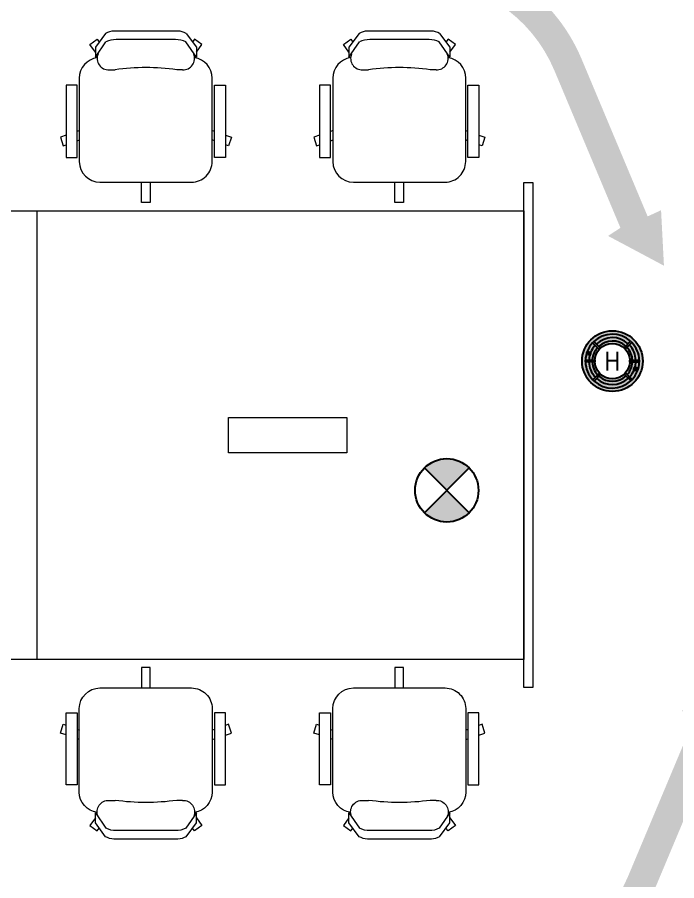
# Model space of a CAD drawing. Header units: millimetres. Extents: x 2107.8 to 2195.9, y 1780.6 to 1794.5.
# Drawn here: x 2184.554 to 2186.788, y 1789.77 to 1792.695 of the extents above; entities that cross this region are included whole.
import ezdxf
from ezdxf.enums import TextEntityAlignment as Align

# ---------------------------------------------------------------- set-up
doc = ezdxf.new("R2010")
doc.units = ezdxf.units.MM
doc.layers.get('0').update_dxf_attribs({"true_color": 0xf7f7f7})
for name, color, linetype in [('0-SIMBOLOS', 7, 'Continuous'), ('CASCO', 254, 'Continuous'), ('COTAS', 84, 'Continuous'), ('DETECTORES', 1, 'Continuous'), ('LEYENDAS', 12, 'Continuous'), ('Ruta de evacuacion 2', 10, 'Continuous'), ('TABIQUES_General', 3, 'Continuous')]:
    doc.layers.add(name, color=color, linetype=linetype)
doc.layers.add('MOBILIARIOS', color=7, linetype='Continuous', lineweight=5)
doc.layers.add('TEXTURAS', color=253, linetype='Continuous', lineweight=0)
doc.styles.add('STYLE3', font='', dxfattribs={"oblique": 15})
doc.styles.get('STYLE3').set_extended_font_data('Technical')

# ---------------------------------------------------------------- blocks, each defined once
blk = doc.blocks.new('Silla')
at = {"color": 251, "lineweight": 0}
for p, q in [((0.3522922082935658, 0.2696146288398946), (0.3591667812214752, 0.2896521253844337)), ((0.3591667812214752, 0.2896521253844337), (0.3889413507431971, 0.2803537733674801)), ((0.3889413507431971, 0.2803537733674801), (0.3850010368266101, 0.2696146288398946)), ((0.3368358661437494, 0.224563626302583), (0.3394978036176273, 0.23232244470395)), ((0.371318111547664, 0.23232244470395), (0.368471313085772, 0.224563626302583)), ((0.04569566901763444, 0.1898384884470037), (0.02781475505421227, 0.1650204084449545)), ((0.07152365585368692, 0.1709767476454473), (0.04569566901763444, 0.1898384884470037)), ((0.007947072872632077, 0.1362314356425784), (0.05463612599934464, 0.1709767476454473)), ((0.02781475505421227, 0.1650204084449545), (0.03701898328227848, 0.1578663271226262)), ((0.0884111857080292, 0.1709767476454473), (0.03675521203592247, 0.1352387124424972)), ((0.05463612599934464, 0.1709767476454473), (0.0884111857080292, 0.1709767476454473)), ((0.0884111857080292, 0.1709767476454473), (0.0884111857080292, 0.1648726298137468)), ((0.1311267023984257, 0.1243187572415962), (0.1311267023984257, 0.1044642932399569)), ((0, 0.1084351860402855), (0, -0.1084351860402872)), ((0.02880813916329039, 0.1004934004396301), (0.02880813916329039, -0.1004934004396318)), ((0.5117613836706898, 0.01442070289618336), (0.5806150063241677, 0.01442070289618336)), ((0.5806150063241677, 0.01442070289618336), (0.5806150063241677, -0.0153340445359742)), ((0.5806150063241677, -0.0153340445359742), (0.5117613836706898, -0.0153340445359742)), ((0.1311267023984257, -0.124318757241598), (0.1311267023984257, -0.1044642932399586)), ((0.007947072872632077, -0.1362314356425802), (0.05463612599934464, -0.1709767476454491)), ((0.0884111857080292, -0.1709767476454491), (0.03675521203592247, -0.135238712442499)), ((0.02781475505421049, -0.1650204084449562), (0.03701898328227671, -0.1578663271226279)), ((0.04569566901763267, -0.1898384884470055), (0.02781475505421049, -0.1650204084449562)), ((0.07152365585368692, -0.1709767476454491), (0.04569566901763267, -0.1898384884470055)), ((0.05463612599934464, -0.1709767476454491), (0.0884111857080292, -0.1709767476454491)), ((0.0884111857080292, -0.1709767476454491), (0.0884111857080292, -0.1648726298137486)), ((0.3368358661437476, -0.2245636263025848), (0.3398111458228232, -0.2332357513805636)), ((0.3716532141248496, -0.2332357513805636), (0.368471313085772, -0.2245636263025848)), ((0.3526055504987617, -0.2705279355165082), (0.3591667812214734, -0.2896521253844373)), ((0.3591667812214734, -0.2896521253844373), (0.3889413507431954, -0.2803537733674837)), ((0.3889413507431954, -0.2803537733674837), (0.3853361394037957, -0.2705279355165082))]:
    blk.add_line(p, q, dxfattribs=at)
for points in [[(0.1835893457264817, 0.2696146288398946), (0.4278819627981747, 0.2696146288398946), (0.4278819627981747, 0.23232244470395), (0.1835893457264817, 0.23232244470395)], [(0.1835893457264817, -0.2705279355165082), (0.4278819627981747, -0.2705279355165082), (0.4278819627981747, -0.2332357513805636), (0.1835893457264817, -0.2332357513805636)]]:
    blk.add_lwpolyline(points, close=True, dxfattribs=at)
for points in [[(0.1593348746141956, -0.2254769329791948), (0.4417613836706877, -0.2254769329791966, 0.4142135623730951), (0.5117613836706898, -0.1554769329791963), (0.5117613836706898, 0.1545636263025827, 0.4142135623730951), (0.4417613836706895, 0.224563626302583), (0.1593348746141974, 0.2245636263025848, 0.3709585595162037), (0.09011990743452536, 0.16501773163575)], [(0.08998693781398792, -0.1650091762384793, 0.3747474662160911), (0.1593348746141956, -0.2254769329791948)]]:
    blk.add_lwpolyline(points, format="xyb", dxfattribs=at)
for centre, radius, start, end in [((0.09253507084278745, 0.1264432027279092), 0.03865006202776967, 356.8490830331255, 112.9184200418532), ((0.06401527343226654, 0.1051671079855332), 0.06409863935201597, 151.0115576026355, 177.0774996020913), ((0.0973969201973901, 0.1030870250293123), 0.06863780133611389, 152.0678677157019, 182.1655578537638), ((0.8655229833108464, -1.77635683940025e-15), 0.7417888419086114, 171.904265117554, 188.0957348824458), ((0.06401527343226654, -0.1051671079855332), 0.06409863935201597, 182.9225003979085, 208.9884423973643), ((0.0973969201973901, -0.1030870250293123), 0.06863780133611389, 177.8344421462359, 207.9321322842979), ((0.09253507084278745, -0.1264432027279092), 0.03865006202776967, 247.0815799581466, 3.150916966874229)]:
    blk.add_arc(centre, radius, start, end, dxfattribs=at)
blk = doc.blocks.new('luz')
at = {"layer": 'COTAS'}
h = blk.add_hatch(color=10, dxfattribs=at)
h.dxf.hatch_style = 1
h.paths.add_polyline_path([(-0.2688888893237958, 0, 1), (0.2688888893237958, 0, 1)])
h.paths.add_polyline_path([(0.1562792681744227, 0, -1), (-0.1562792681744227, 0, -1)], flags=16)
at = {"layer": 'DETECTORES'}
for points in [[(-0.1935152550754737, 0.06984222940490105, 1), (-0.221331131197033, 0.06984222940490105, 1)], [(0.2188550779293579, -0.06821453223167573, 1), (0.1910392018078924, -0.06821453223167573, 1)]]:
    blk.add_hatch(color=7, dxfattribs=at).paths.add_polyline_path(points)
at = {"layer": 'DETECTORES', "color": 7}
for points in [[(-0.1061173303236516, 0.1148376287330124), (-0.1170278473593399, 0.103698691662018), (-0.1760125503428128, 0.1614738278932706), (-0.1651020333071088, 0.172612764964046)], [(0.1608445160594883, 0.1755345545069658), (0.1720105217632721, 0.1646517415581926), (0.114382088697802, 0.1055237003681441), (0.1032160829942527, 0.1164065133167768)], [(-0.1560984347704575, 0.008440139098919991), (-0.1560984347704575, -0.007152016013608841), (-0.238664538908482, -0.007152016013608841), (-0.238664538908482, 0.008440139098919991)], [(0.2384989232867184, 0.007661789503400451), (0.2384989232867184, -0.00793036560915962), (0.1559328191484596, -0.00793036560915962), (0.1559328191484596, 0.007661789503400451)], [(-0.1149601851199847, -0.1067772079331164), (-0.1037941794162635, -0.1176600208820929), (-0.1614226124815147, -0.1767880620719225), (-0.1725886181852516, -0.1659052491234931)], [(0.1755084299120555, -0.1616675169271545), (0.1645979128765234, -0.172806453997758), (0.105613209892816, -0.1150313177671151), (0.1165237269283011, -0.1038923806956674)]]:
    blk.add_lwpolyline(points, close=True, dxfattribs=at)
for centre, radius in [((0, 0), 0.2688888893238026), ((0, 0), 0.1562792681744205), ((-0.2074231931361282, 0.06984222940490105), 0.01390793806077544), ((0.2049471398687501, -0.06821453223167573), 0.01390793806077544)]:
    blk.add_circle(centre, radius, dxfattribs=at)
for centre, radius, start, end in [((-0.00084553672375161, 0.00209789986073613), 0.2367541597875356, 47.05330658924931, 133.9081734608249), ((-0.00063661115884201, 0.0001309609557168), 0.2382189895556321, 137.393220406194, 178.1143671268221), ((0.0002935474641460901, 0.00119885263992505), 0.2067396330327424, 47.75498827084421, 133.7078892969141), ((-4.847721115765001e-05, -0.00012811095504471), 0.1784639100003687, 48.35472588143311, 132.8737242766153), ((0.0091853514564207, 0.00268382125411785), 0.2293485776382641, 1.386830291672831, 44.80365547846862), ((-0.2049070682645009, 0.06869398883637962), 0.01512321995814058, 285.2548338532789, 37.02475340084997), ((-0.00138750404336885, 0.00030443945291408), 0.2065358422730363, 137.6093977063694, 157.9621583701972), ((-0.002385540879350861, 0.00055364477975532), 0.1759233702681132, 137.736943217992, 176.885669454437), ((-0.0009867933256160102, -0.00021368536665707), 0.1793303605237932, 2.268104740837444, 42.95647249740734), ((-0.00160253169346589, -0.00034826413632626), 0.2095500643086055, 2.278734291323973, 43.08753706140018), ((-0.00138750404336885, 0.00030443945291408), 0.2065358422730363, 164.964991987228, 177.5710235206072), ((0.00046449857126167, 0.00030555121069396), 0.239406816463293, 181.8377137287206, 223.5098015433011), ((0, 0), 0.2079351468709109, 181.9509740403426, 223.5267009652238), ((0, 0), 0.1783359688926996, 182.2823002068305, 223.0711029886775), ((0.0047707572630245, -0.0033242482761224), 0.172659205999516, 317.7597419750885, 358.5415285106272), ((0.00091946660304818, -0.00019292214110609), 0.2379341341394334, 317.249524830949, 358.0844895019156), ((0.2040504039830353, -0.06764219138032103), 0.01592917936820177, 100.1125110652941, 224.2549555283045), ((5.648381915506001e-05, -0.0006481022886290701), 0.2076372113525503, 345.6925431651487, 358.0485119082606), ((-0.00032828523538624, -0.0008630432367326002), 0.2070735407678066, 228.0529878875261, 313.4071335122901), ((-0.00021571591410633, -0.0005633476430034201), 0.1777723520969588, 228.1315061997916, 313.2045707169937), ((5.648381915506001e-05, -0.0006481022886290701), 0.2076372113525503, 317.8995396427918, 337.8599258518748), ((-0.0003221487365763701, 0.00078824140753116), 0.2396540604050151, 227.8766920752205, 313.2869484955909)]:
    blk.add_arc(centre, radius, start, end, dxfattribs=at)
at = {"layer": 'CASCO', "color": 7, "style": 'STYLE3'}
blk.add_text('H', height=0.1686855202997558, dxfattribs=at).set_placement((-7.75635609496e-06, -2.049775306293e-05), align=Align.MIDDLE)
blk = doc.blocks.new('sprinkler_ter')
at = {"layer": 'LEYENDAS'}
h = blk.add_hatch(color=10, dxfattribs=at)
h.paths.add_polyline_path([(0.1414213563451483, 0.1414213563452904, 0.4142135623731101), (-0.1414213563454609, 0.1414213563452904), (0, 9.049472282640636e-11)])
h.paths.add_polyline_path([(0, 9.049472282640636e-11), (-0.1414213564365241, -0.1414213562543409, 0.4142135627498352), (0.1414213564362115, -0.1414213562543409)])
at = {"layer": 'LEYENDAS', "color": 10}
for p, q in [((-0.1414213563464557, 0.1414213563461999), (0.1414213563461431, -0.141421356164301)), ((0.1414213563461431, 0.1414213563461999), (-0.1414213563464557, -0.141421356164301))]:
    blk.add_line(p, q, dxfattribs=at)
blk.add_circle((0, 0), 0.2000000001525446, dxfattribs=at)

msp = doc.modelspace()

# ---------------------------------------------------------------- hatches: boundary and pattern name
at = {"layer": 'Ruta de evacuacion 2', "ltscale": 0.5}
h = msp.add_hatch(color=1, dxfattribs=at)
h.dxf.hatch_style = 1
edge = h.paths.add_edge_path()
edge.add_line((2185.911334005758, 1792.821220159637), (2185.431494740829, 1792.820511643444))
edge.add_line((2185.431494740829, 1792.820511643444), (2185.431347084005, 1792.920511534431))
edge.add_line((2185.431347084005, 1792.920511534431), (2185.911186348933, 1792.921220050624))
edge.add_arc((2185.912072289879, 1792.3212207047), 0.6000000000000961, 22.766994501334693, 90.08460115923498, ccw=False)
edge.add_line((2186.465324027139, 1792.553411391893), (2186.689078835291, 1792.020260222796))
edge.add_line((2186.689078835291, 1792.020260222796), (2186.73450609549, 1792.041149550953))
edge.add_line((2186.73450609549, 1792.041149550953), (2186.744349113439, 1791.853277683638))
edge.add_line((2186.744349113439, 1791.853277683638), (2186.555063239741, 1791.954135928802))
edge.add_line((2186.555063239741, 1791.954135928802), (2186.596870212415, 1791.98156177493))
edge.add_line((2186.596870212415, 1791.98156177493), (2186.373115404263, 1792.514712944027))
edge.add_arc((2185.91207228988, 1792.321220704701), 0.4999999999995399, 22.76699450127942, 90.08460115926115)
h = msp.add_hatch(color=1, dxfattribs=at)
h.dxf.hatch_style = 1
h.paths.add_polyline_path([(2186.161093423673, 1789.478565802245), (2185.201414893815, 1789.47998283463), (2185.20126723699, 1789.379982943643), (2186.160945766848, 1789.378565911257, 0.3024778194245623), (2186.715083445054, 1789.746374569988), (2186.938838253206, 1790.279525739085), (2186.984265513405, 1790.258636410928), (2186.994108531354, 1790.446508278244), (2186.804822657656, 1790.345650033079), (2186.84662963033, 1790.318224186951), (2186.622874822178, 1789.785073017854, -0.3024778194246115)])

# ---------------------------------------------------------------- linework, layer by layer
at = {"layer": 'MOBILIARIOS', "lineweight": 5}
msp.add_line((2184.619634590058, 1792.039560709594), (2184.619634590058, 1790.519560709594), dxfattribs=at)
msp.add_lwpolyline([(2181.219634590058, 1792.039560709594), (2186.269634590059, 1792.039560709594), (2186.269634590059, 1790.519560709594), (2181.219634590058, 1790.519560709594)], close=True, dxfattribs=at)
msp.add_lwpolyline([(2185.269634590058, 1791.339560709594), (2185.669634590058, 1791.339560709594), (2185.669634590058, 1791.219560709594), (2185.269634590058, 1791.219560709594), (2185.269634590058, 1791.339560709594)], dxfattribs=at)
at = {"layer": 'TABIQUES_General', "color": 0, "lineweight": 5}
msp.add_lwpolyline([(2186.269634590059, 1792.134560709594), (2186.299634590059, 1792.134560709594), (2186.299634590059, 1790.424560709594), (2186.269634590059, 1790.424560709594), (2186.269634590059, 1792.134560709594)], dxfattribs=at)
at = {"layer": 'TEXTURAS', "lineweight": 5}
msp.add_lwpolyline([(2181.219634590058, 1792.039560709594), (2186.269634590059, 1792.039560709594), (2186.269634590059, 1790.519560709594), (2181.219634590058, 1790.519560709594)], close=True, dxfattribs=at)

# ---------------------------------------------------------------- block references
at = {"layer": '0-SIMBOLOS', "color": 7, "xscale": 0.3823103062842843, "yscale": 0.3823103062842843, "zscale": 0.3823103062842843}
msp.add_blockref('luz', (2186.569575570975, 1791.530041129509), dxfattribs=at)
at = {"layer": '0-SIMBOLOS', "color": 0, "xscale": 0.5364530648437499, "yscale": 0.5364530648437499, "zscale": 0.5364530648437499}
msp.add_blockref('sprinkler_ter', (2186.008758199293, 1791.092373176245), dxfattribs=at)
at = {"layer": 'MOBILIARIOS', "color": 7, "extrusion": (0, 0, -1), "xscale": -1, "zscale": -1, "rotation": 90}
for p in [(-2184.989344717923, 1792.6479537006), (-2185.848135383103, 1792.6479537006)]:
    msp.add_blockref('Silla', p, dxfattribs=at)
at = {"layer": 'MOBILIARIOS', "color": 7, "extrusion": (0, 0, -1), "zscale": -1, "rotation": 90}
for p in [(-2184.989344717923, 1789.911167718587), (-2185.848135383103, 1789.911167718587)]:
    msp.add_blockref('Silla', p, dxfattribs=at)

doc.saveas('drawing.dxf')
